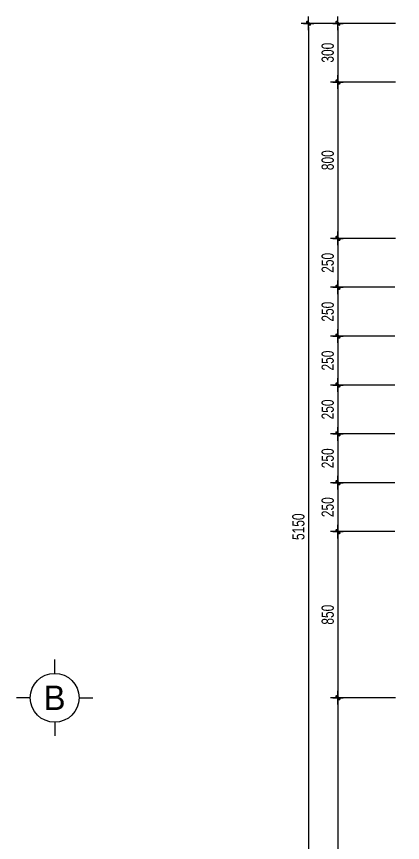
# Model space of a CAD drawing. Header units: inches. Extents: x 88947 to 296847, y 35049 to 161062.
# Drawn here: x 213408 to 215381, y 91548 to 95773 of the extents above; entities that cross this region are included whole.
import ezdxf
from ezdxf.enums import TextEntityAlignment as Align

# ---------------------------------------------------------------- set-up
doc = ezdxf.new("R2010")
doc.units = ezdxf.units.IN
doc.header["$MEASUREMENT"] = 0
doc.header["$PDMODE"] = 1
for name, color, linetype, lineweight in [('A-Dims', 145, 'Continuous', 25), ('DIM', 7, 'Continuous', 25), ('GHICHU', 40, 'Continuous', 18)]:
    doc.layers.add(name, color=color, linetype=linetype, lineweight=lineweight)
doc.styles.add('FRANKO', font='VFRANKO.TTF')
doc.styles.add('VHELVEN', font='VHELVEN.TTF')
doc.styles.add('VNI-HELVE-CONDENSE', font='VNARIAL.TTF', dxfattribs={"width": 0.7})
doc.dimstyles.new('TAS-50', dxfattribs={"dimscale": 25, "dimtxt": 2.5, "dimasz": 0.7, "dimexe": 1.5, "dimexo": 1.5, "dimgap": 0.8, "dimtad": 1, "dimdec": 0, "dimzin": 3, "dimdsep": 46, "dimtxsty": 'VNI-HELVE-CONDENSE', "dimblk": 'TICK', "dimcen": 2.5, "dimclrt": 71, "dimazin": 2, "dimtfac": 0.75, "dimtdec": 0, "dimtix": 1, "dimtmove": 2, "dimatfit": 2, "dimldrblk": 'TICK123', "dimfxl": 1.5, "dimtolj": 1, "dimtzin": 0, "dimarcsym": 0})

# ---------------------------------------------------------------- blocks, each defined once
blk = doc.blocks.new('TRUCCOT')
for p, q in [((0, -140), (0, 0)), ((-250, -390), (-390, -390)), ((250, -390), (390, -390)), ((0, -640), (0, -780))]:
    blk.add_line(p, q)
blk.add_circle((0, -390), 250)
at = {"layer": 'GHICHU', "style": 'VHELVEN'}
blk.add_attdef('TRUC', text='', height=280, dxfattribs=at).set_placement((0, -390), align=Align.MIDDLE_CENTER)
blk = doc.blocks.new('TICK')
at = {"layer": 'A-Dims', "color": 1}
for p, q in [((-2, 0), (2, 0)), ((0, 1.5), (0, -1.5))]:
    blk.add_line(p, q, dxfattribs=at)
at = {"layer": 'A-Dims', "color": 1, "const_width": 0.788}
blk.add_lwpolyline([(-0.33, -0.35), (0.38, 0.38)], dxfattribs=at)
at = {"layer": 'A-Dims', "color": 1, "const_width": 0.394}
for points in [[(0.24, 0.52, -0.414214), (0.52, 0.52, -1)], [(0.52, 0.52, -0.414214), (0.52, 0.24, -1)], [(-0.47, -0.21, 0.414214), (-0.47, -0.49, 1)], [(-0.47, -0.49, 0.414214), (-0.19, -0.49, 1)]]:
    blk.add_lwpolyline(points, format="xyb", dxfattribs=at)
blk = doc.blocks.new('*D2375')
at = {"layer": 'Defpoints', "color": 0}
for p in [(215382.7, 95738.5), (215050.5, 95438.5), (215382.7, 95438.5)]:
    blk.add_point(p, dxfattribs=at)
at = {"layer": 'DIM', "color": 0, "lineweight": -2}
for p, q in [((215345.2, 95738.5), (215013, 95738.5)), ((215050.5, 95721), (215050.5, 95456)), ((215345.2, 95438.5), (215013, 95438.5))]:
    blk.add_line(p, q, dxfattribs=at)
at = {"layer": 'DIM', "color": 0, "lineweight": -2, "xscale": 17.5, "yscale": 17.5, "zscale": 17.5}
for p, rotation in [((215050.5, 95738.5), 90), ((215050.5, 95438.5), 270)]:
    blk.add_blockref('TICK', p, dxfattribs=dict(at, rotation=rotation))
at = {"layer": 'DIM', "color": 71, "insert": (214998.6, 95588.5), "char_height": 62.5, "attachment_point": 5, "rotation": 90, "style": 'VNI-HELVE-CONDENSE'}
blk.add_mtext('\\A1;300', dxfattribs=at)
blk = doc.blocks.new('TICK123')
at = {"layer": 'A-Dims', "color": 1}
blk.add_lwpolyline([(0.05, 0, 0, 0.84, 0), (-2.11, 0, 8.4, 8.4, 0)], format="xyseb", dxfattribs=at)
blk = doc.blocks.new('*D2376')
at = {"layer": 'Defpoints', "color": 0}
for p in [(215382.7, 95438.5), (215050.5, 94638.5), (215382.7, 94638.5)]:
    blk.add_point(p, dxfattribs=at)
at = {"layer": 'DIM', "color": 0, "lineweight": -2}
for p, q in [((215345.2, 95438.5), (215013, 95438.5)), ((215050.5, 95421), (215050.5, 94656)), ((215345.2, 94638.5), (215013, 94638.5))]:
    blk.add_line(p, q, dxfattribs=at)
at = {"layer": 'DIM', "color": 0, "lineweight": -2, "xscale": 17.5, "yscale": 17.5, "zscale": 17.5}
for p, rotation in [((215050.5, 95438.5), 90), ((215050.5, 94638.5), 270)]:
    blk.add_blockref('TICK', p, dxfattribs=dict(at, rotation=rotation))
at = {"layer": 'DIM', "color": 71, "insert": (214998.7, 95038.5), "char_height": 62.5, "attachment_point": 5, "rotation": 90, "style": 'VNI-HELVE-CONDENSE'}
blk.add_mtext('\\A1;800', dxfattribs=at)
blk = doc.blocks.new('*D2377')
at = {"layer": 'Defpoints', "color": 0}
for p in [(215378.4, 93138.5), (215050.5, 92288.5), (215382.7, 92288.5)]:
    blk.add_point(p, dxfattribs=at)
at = {"layer": 'DIM', "color": 0, "lineweight": -2}
for p, q in [((215340.9, 93138.5), (215013, 93138.5)), ((215050.5, 93121), (215050.5, 92306)), ((215345.2, 92288.5), (215013, 92288.5))]:
    blk.add_line(p, q, dxfattribs=at)
at = {"layer": 'DIM', "color": 0, "lineweight": -2, "xscale": 17.5, "yscale": 17.5, "zscale": 17.5}
for p, rotation in [((215050.5, 93138.5), 90), ((215050.5, 92288.5), 270)]:
    blk.add_blockref('TICK', p, dxfattribs=dict(at, rotation=rotation))
at = {"layer": 'DIM', "color": 71, "insert": (214998.7, 92713.5), "char_height": 62.5, "attachment_point": 5, "rotation": 90, "style": 'VNI-HELVE-CONDENSE'}
blk.add_mtext('\\A1;850', dxfattribs=at)
blk = doc.blocks.new('*D2378')
at = {"layer": 'Defpoints', "color": 0}
for p in [(215382.7, 95738.5), (214900.5, 90588.5), (215382.7, 90588.5)]:
    blk.add_point(p, dxfattribs=at)
at = {"layer": 'DIM', "color": 0, "lineweight": -2}
for p, q in [((215345.2, 95738.5), (214863, 95738.5)), ((214900.5, 95721), (214900.5, 90606)), ((215345.2, 90588.5), (214863, 90588.5))]:
    blk.add_line(p, q, dxfattribs=at)
at = {"layer": 'DIM', "color": 0, "lineweight": -2, "xscale": 17.5, "yscale": 17.5, "zscale": 17.5}
for p, rotation in [((214900.5, 95738.5), 90), ((214900.5, 90588.5), 270)]:
    blk.add_blockref('TICK', p, dxfattribs=dict(at, rotation=rotation))
at = {"layer": 'DIM', "color": 71, "insert": (214848.7, 93163.5), "char_height": 62.5, "attachment_point": 5, "rotation": 90, "style": 'VNI-HELVE-CONDENSE'}
blk.add_mtext('\\A1;5150', dxfattribs=at)
blk = doc.blocks.new('*D2379')
at = {"layer": 'Defpoints', "color": 0}
for p in [(215378.4, 93888.5), (215050.5, 93638.5), (215378.4, 93638.5)]:
    blk.add_point(p, dxfattribs=at)
at = {"layer": 'DIM', "color": 0, "lineweight": -2}
for p, q in [((215340.9, 93888.5), (215013, 93888.5)), ((215050.5, 93871), (215050.5, 93656)), ((215340.9, 93638.5), (215013, 93638.5))]:
    blk.add_line(p, q, dxfattribs=at)
at = {"layer": 'DIM', "color": 0, "lineweight": -2, "xscale": 17.5, "yscale": 17.5, "zscale": 17.5}
for p, rotation in [((215050.5, 93888.5), 90), ((215050.5, 93638.5), 270)]:
    blk.add_blockref('TICK', p, dxfattribs=dict(at, rotation=rotation))
at = {"layer": 'DIM', "color": 71, "insert": (214998.7, 93763.5), "char_height": 62.5, "attachment_point": 5, "rotation": 90, "style": 'VNI-HELVE-CONDENSE'}
blk.add_mtext('\\A1;250', dxfattribs=at)
blk = doc.blocks.new('*D2380')
at = {"layer": 'Defpoints', "color": 0}
for p in [(215378.4, 93638.5), (215050.5, 93388.5), (215378.4, 93388.5)]:
    blk.add_point(p, dxfattribs=at)
at = {"layer": 'DIM', "color": 0, "lineweight": -2}
for p, q in [((215340.9, 93638.5), (215013, 93638.5)), ((215050.5, 93621), (215050.5, 93406)), ((215340.9, 93388.5), (215013, 93388.5))]:
    blk.add_line(p, q, dxfattribs=at)
at = {"layer": 'DIM', "color": 0, "lineweight": -2, "xscale": 17.5, "yscale": 17.5, "zscale": 17.5}
for p, rotation in [((215050.5, 93638.5), 90), ((215050.5, 93388.5), 270)]:
    blk.add_blockref('TICK', p, dxfattribs=dict(at, rotation=rotation))
at = {"layer": 'DIM', "color": 71, "insert": (214998.7, 93513.5), "char_height": 62.5, "attachment_point": 5, "rotation": 90, "style": 'VNI-HELVE-CONDENSE'}
blk.add_mtext('\\A1;250', dxfattribs=at)
blk = doc.blocks.new('*D2381')
at = {"layer": 'Defpoints', "color": 0}
for p in [(215378.4, 94138.5), (215050.5, 93888.5), (215378.4, 93888.5)]:
    blk.add_point(p, dxfattribs=at)
at = {"layer": 'DIM', "color": 0, "lineweight": -2}
for p, q in [((215340.9, 94138.5), (215013, 94138.5)), ((215050.5, 94121), (215050.5, 93906)), ((215340.9, 93888.5), (215013, 93888.5))]:
    blk.add_line(p, q, dxfattribs=at)
at = {"layer": 'DIM', "color": 0, "lineweight": -2, "xscale": 17.5, "yscale": 17.5, "zscale": 17.5}
for p, rotation in [((215050.5, 94138.5), 90), ((215050.5, 93888.5), 270)]:
    blk.add_blockref('TICK', p, dxfattribs=dict(at, rotation=rotation))
at = {"layer": 'DIM', "color": 71, "insert": (214998.7, 94013.5), "char_height": 62.5, "attachment_point": 5, "rotation": 90, "style": 'VNI-HELVE-CONDENSE'}
blk.add_mtext('\\A1;250', dxfattribs=at)
blk = doc.blocks.new('*D2382')
at = {"layer": 'Defpoints', "color": 0}
for p in [(215378.4, 94388.5), (215050.5, 94138.5), (215378.4, 94138.5)]:
    blk.add_point(p, dxfattribs=at)
at = {"layer": 'DIM', "color": 0, "lineweight": -2}
for p, q in [((215340.9, 94388.5), (215013, 94388.5)), ((215050.5, 94371), (215050.5, 94156)), ((215340.9, 94138.5), (215013, 94138.5))]:
    blk.add_line(p, q, dxfattribs=at)
at = {"layer": 'DIM', "color": 0, "lineweight": -2, "xscale": 17.5, "yscale": 17.5, "zscale": 17.5}
for p, rotation in [((215050.5, 94388.5), 90), ((215050.5, 94138.5), 270)]:
    blk.add_blockref('TICK', p, dxfattribs=dict(at, rotation=rotation))
at = {"layer": 'DIM', "color": 71, "insert": (214998.7, 94263.5), "char_height": 62.5, "attachment_point": 5, "rotation": 90, "style": 'VNI-HELVE-CONDENSE'}
blk.add_mtext('\\A1;250', dxfattribs=at)
blk = doc.blocks.new('*D2383')
at = {"layer": 'Defpoints', "color": 0}
for p in [(215378.4, 94638.5), (215050.5, 94388.5), (215378.4, 94388.5)]:
    blk.add_point(p, dxfattribs=at)
at = {"layer": 'DIM', "color": 0, "lineweight": -2}
for p, q in [((215340.9, 94638.5), (215013, 94638.5)), ((215050.5, 94621), (215050.5, 94406)), ((215340.9, 94388.5), (215013, 94388.5))]:
    blk.add_line(p, q, dxfattribs=at)
at = {"layer": 'DIM', "color": 0, "lineweight": -2, "xscale": 17.5, "yscale": 17.5, "zscale": 17.5}
for p, rotation in [((215050.5, 94638.5), 90), ((215050.5, 94388.5), 270)]:
    blk.add_blockref('TICK', p, dxfattribs=dict(at, rotation=rotation))
at = {"layer": 'DIM', "color": 71, "insert": (214998.7, 94513.5), "char_height": 62.5, "attachment_point": 5, "rotation": 90, "style": 'VNI-HELVE-CONDENSE'}
blk.add_mtext('\\A1;250', dxfattribs=at)
blk = doc.blocks.new('*D2384')
at = {"layer": 'Defpoints', "color": 0}
for p in [(215378.4, 93388.5), (215050.5, 93138.5), (215378.4, 93138.5)]:
    blk.add_point(p, dxfattribs=at)
at = {"layer": 'DIM', "color": 0, "lineweight": -2}
for p, q in [((215340.9, 93388.5), (215013, 93388.5)), ((215050.5, 93371), (215050.5, 93156)), ((215340.9, 93138.5), (215013, 93138.5))]:
    blk.add_line(p, q, dxfattribs=at)
at = {"layer": 'DIM', "color": 0, "lineweight": -2, "xscale": 17.5, "yscale": 17.5, "zscale": 17.5}
for p, rotation in [((215050.5, 93388.5), 90), ((215050.5, 93138.5), 270)]:
    blk.add_blockref('TICK', p, dxfattribs=dict(at, rotation=rotation))
at = {"layer": 'DIM', "color": 71, "insert": (214998.7, 93263.5), "char_height": 62.5, "attachment_point": 5, "rotation": 90, "style": 'VNI-HELVE-CONDENSE'}
blk.add_mtext('\\A1;250', dxfattribs=at)
blk = doc.blocks.new('*D2385')
at = {"layer": 'Defpoints', "color": 0}
for p in [(215382.7, 92288.5), (215050.5, 90588.5), (215382.7, 90588.5)]:
    blk.add_point(p, dxfattribs=at)
at = {"layer": 'DIM', "color": 0, "lineweight": -2}
for p, q in [((215345.2, 92288.5), (215013, 92288.5)), ((215050.5, 92271), (215050.5, 90606)), ((215345.2, 90588.5), (215013, 90588.5))]:
    blk.add_line(p, q, dxfattribs=at)
at = {"layer": 'DIM', "color": 0, "lineweight": -2, "xscale": 17.5, "yscale": 17.5, "zscale": 17.5}
for p, rotation in [((215050.5, 92288.5), 90), ((215050.5, 90588.5), 270)]:
    blk.add_blockref('TICK', p, dxfattribs=dict(at, rotation=rotation))
at = {"layer": 'DIM', "color": 71, "insert": (214998.7, 91438.5), "char_height": 62.5, "attachment_point": 5, "rotation": 90, "style": 'VNI-HELVE-CONDENSE'}
blk.add_mtext('\\A1;1700', dxfattribs=at)

msp = doc.modelspace()

# ---------------------------------------------------------------- block references
at = {"layer": 'DIM'}
ref = msp.add_blockref('TRUCCOT', (213602.7, 92483.5), dxfattribs=dict(at, xscale=0.5, yscale=0.5, zscale=0.5))
ref.add_attrib('TRUC', 'B', dxfattribs={"layer": 'GHICHU', "height": 125, "style": 'FRANKO'}).set_placement((213602.7, 92288.5), align=Align.MIDDLE_CENTER)

# ---------------------------------------------------------------- dimensions: what is measured, and where the dimension line sits
for base, p1, p2, picture, middle in [((214900.5, 90588.5), (215382.7, 95738.5), (215382.7, 90588.5), '*D2378', (214848.7, 93163.5)), ((215050.5, 95438.5), (215382.7, 95738.5), (215382.7, 95438.5), '*D2375', (214998.6, 95588.5)), ((215050.5, 94638.5), (215382.7, 95438.5), (215382.7, 94638.5), '*D2376', (214998.7, 95038.5)), ((215050.5, 94388.5), (215378.4, 94638.5), (215378.4, 94388.5), '*D2383', (214998.7, 94513.5)), ((215050.5, 94138.5), (215378.4, 94388.5), (215378.4, 94138.5), '*D2382', (214998.7, 94263.5)), ((215050.5, 93888.5), (215378.4, 94138.5), (215378.4, 93888.5), '*D2381', (214998.7, 94013.5)), ((215050.5, 93638.5), (215378.4, 93888.5), (215378.4, 93638.5), '*D2379', (214998.7, 93763.5)), ((215050.5, 93388.5), (215378.4, 93638.5), (215378.4, 93388.5), '*D2380', (214998.7, 93513.5)), ((215050.5, 93138.5), (215378.4, 93388.5), (215378.4, 93138.5), '*D2384', (214998.7, 93263.5)), ((215050.5, 92288.5), (215378.4, 93138.5), (215382.7, 92288.5), '*D2377', (214998.7, 92713.5)), ((215050.5, 90588.5), (215382.7, 92288.5), (215382.7, 90588.5), '*D2385', (214998.7, 91438.5))]:
    dim = msp.add_linear_dim(base=base, p1=p1, p2=p2, angle=90, dimstyle='TAS-50', dxfattribs=at)
    dim.commit()
    dim.dimension.update_dxf_attribs({"geometry": picture, "text_midpoint": middle})

doc.saveas('drawing.dxf')
